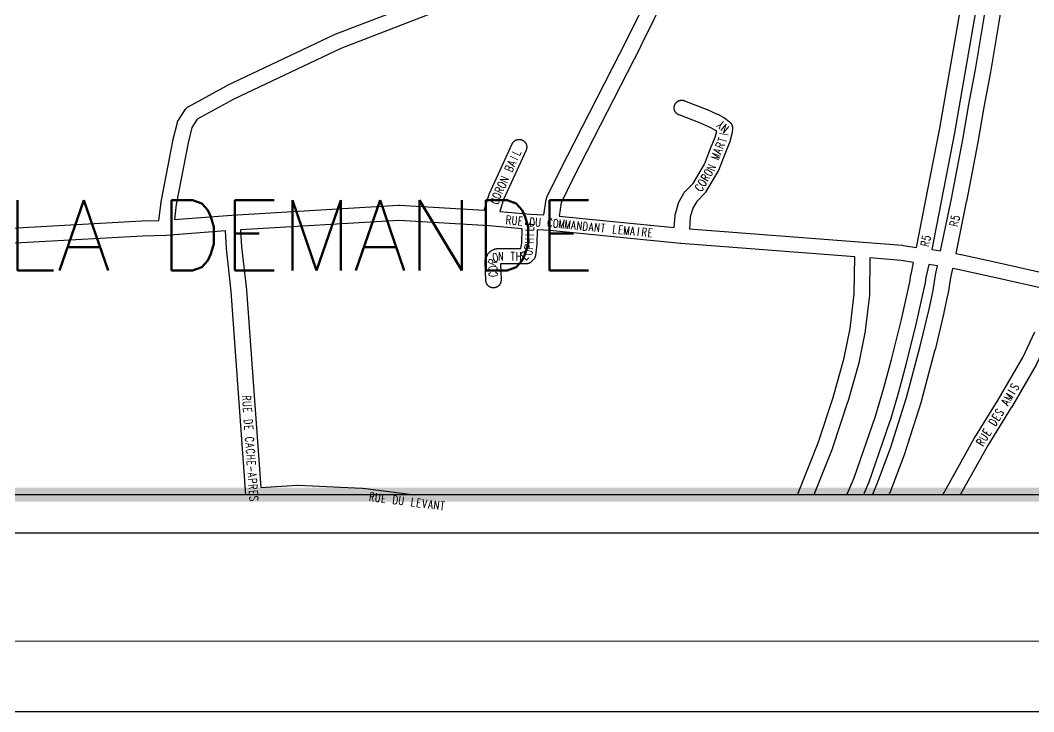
# Model space of a CAD drawing. Header units: millimetres. Extents: x 233857 to 235003, y 252930 to 253232.
# Drawn here: x 234687 to 234758.8, y 252930 to 252979 of the extents above; entities that cross this region are included whole.
import ezdxf
from ezdxf.enums import TextEntityAlignment as Align

# ---------------------------------------------------------------- set-up
doc = ezdxf.new("R2010")
doc.units = ezdxf.units.MM
doc.layers.get('0').update_dxf_attribs({"linetype": 'CONTINUOUS'})
doc.layers.add('1CARTOUCHE', color=7, linetype='CONTINUOUS')
doc.layers.add('IGN', color=253, linetype='CONTINUOUS')
doc.styles.add('BR11', font='ROMANS.shx', dxfattribs={"width": 0.7, "height": 6})
doc.styles.get("Standard").update_dxf_attribs({"font": 'romans.shx', "width": 0.85})

# ---------------------------------------------------------------- blocks, each defined once
blk = doc.blocks.new('*U46')
at = {"color": 0, "style": 'BR11', "width": 0.7}
for s, rotation, p in [('Y', 138.39708, (117547.22, 125469.47)), ('N', 138.39708, (117550.25, 125466.78)), ('T', 74.81918, (117548.45, 125458.6)), ('I', 80.48119, (117549.55, 125462.65)), ('A', 67.65808, (117545.26, 125450.83)), ('R', 67.65808, (117546.86, 125454.72)), ('M', 68.82761, (117543.74, 125446.91)), ('N', 68.89047, (117540.72, 125439.08)), ('R', 59.11336, (117536.42, 125431.86)), ('O', 59.3659, (117538.58, 125435.47)), ('C', 59.11336, (117532.11, 125424.65)), ('O', 59.11336, (117534.27, 125428.26))]:
    blk.add_text(s, height=6, rotation=rotation, dxfattribs=at).set_placement(p, align=Align.MIDDLE)
blk = doc.blocks.new('*U50')
at = {"color": 0, "style": 'BR11', "width": 0.7}
for s, rotation, p in [('L', 88.42505, (117411.93, 125395.53)), ('E', 88.42505, (117412.05, 125399.73)), ('H', 88.42505, (117411.7, 125387.13)), ('I', 88.42505, (117411.82, 125391.33)), ('O', 82.53403, (117410.81, 125378.79)), ('P', 85.23814, (117411.35, 125382.95)), ('R', 62.87412, (117385.69, 125371.79)), ('O', 12.24045, (117387.52, 125375.36)), ('E', 45.62213, (117408.3, 125376.22)), ('O', 92.38594, (117385.87, 125367.6)), ('C', 92.38594, (117386.04, 125363.4))]:
    blk.add_text(s, height=6, rotation=rotation, dxfattribs=at).set_placement(p, align=Align.MIDDLE)
for s, p in [('N', (117391.5, 125376.22)), ('T', (117399.9, 125376.22)), ('H', (117404.1, 125376.22))]:
    blk.add_text(s, height=6, dxfattribs=at).set_placement(p, align=Align.MIDDLE)
blk = doc.blocks.new('*U51')
at = {"color": 0, "style": 'BR11', "width": 0.7}
for s, rotation, p in [('I', 65.40667, (117400.89, 125445.87)), ('L', 65.40667, (117402.64, 125449.69)), ('B', 65.40667, (117397.39, 125438.23)), ('A', 65.40667, (117399.14, 125442.05)), ('N', 65.40667, (117393.9, 125430.6)), ('R', 65.40667, (117390.4, 125422.96)), ('O', 65.40667, (117392.15, 125426.78)), ('C', 71.67517, (117387.33, 125415.16)), ('O', 65.40667, (117388.65, 125419.14))]:
    blk.add_text(s, height=6, rotation=rotation, dxfattribs=at).set_placement(p, align=Align.MIDDLE)
blk = doc.blocks.new('*U63')
at = {"color": 0, "style": 'BR11', "width": 0.7}
for s, rotation, p in [('R', 274.12219, (117211.23, 125275.73)), ('U', 274.12219, (117211.53, 125271.54)), ('E', 274.12219, (117211.83, 125267.35)), ('D', 274.12219, (117212.43, 125258.97)), ('E', 274.12219, (117212.74, 125254.79)), ('C', 274.12219, (117213.34, 125246.41)), ('A', 274.12219, (117213.64, 125242.22)), ('C', 274.12219, (117213.94, 125238.03)), ('H', 274.12219, (117214.25, 125233.84)), ('E', 274.12219, (117214.55, 125229.65)), ('A', 274.12219, (117215.15, 125221.27)), ('-', 274.12219, (117214.85, 125225.46)), ('P', 274.12219, (117215.45, 125217.08)), ('R', 274.12219, (117215.76, 125212.89)), ('E', 274.53365, (117216.06, 125208.71)), ('S', 274.53365, (117216.39, 125204.52))]:
    blk.add_text(s, height=6, rotation=rotation, dxfattribs=at).set_placement(p, align=Align.MIDDLE)
blk = doc.blocks.new('*U145')
at = {"color": 0, "style": 'BR11', "width": 0.7}
for s, rotation, p in [('R', 354.85958, (117396.93, 125401.91)), ('U', 354.85958, (117401.12, 125401.53)), ('E', 354.85958, (117405.3, 125401.16)), ('D', 357.4256, (117413.67, 125400.47)), ('U', 357.4256, (117417.87, 125400.29)), ('C', 354.46488, (117426.26, 125399.91)), ('O', 354.29036, (117430.44, 125399.5)), ('M', 354.29036, (117434.62, 125399.09)), ('M', 354.29036, (117438.8, 125398.67)), ('A', 354.29036, (117442.98, 125398.25)), ('N', 354.29036, (117447.16, 125397.83)), ('D', 354.29036, (117451.33, 125397.41)), ('A', 354.29036, (117455.51, 125397)), ('N', 354.29036, (117459.69, 125396.58)), ('T', 354.29036, (117463.87, 125396.16)), ('L', 354.29036, (117472.23, 125395.33)), ('E', 354.29036, (117476.41, 125394.91)), ('M', 354.29036, (117480.59, 125394.49)), ('A', 354.29036, (117484.77, 125394.07)), ('I', 354.29036, (117488.95, 125393.65)), ('R', 354.29036, (117493.13, 125393.24)), ('E', 354.29036, (117497.31, 125392.82))]:
    blk.add_text(s, height=6, rotation=rotation, dxfattribs=at).set_placement(p, align=Align.MIDDLE)
blk = doc.blocks.new('*U149')
at = {"color": 0, "style": 'BR11', "width": 0.7}
for s, p in [('5', (117713.64, 125403.41)), ('R', (117712.8, 125399.3))]:
    blk.add_text(s, height=6, rotation=78.50904, dxfattribs=at).set_placement(p, align=Align.MIDDLE)
blk = doc.blocks.new('*U159')
at = {"color": 0, "style": 'BR11', "width": 0.7}
for s, p in [('5', (117693.1, 125389.15)), ('R', (117692.27, 125385.04))]:
    blk.add_text(s, height=6, rotation=78.56739, dxfattribs=at).set_placement(p, align=Align.MIDDLE)
blk = doc.blocks.new('*U167')
at = {"color": 0, "style": 'BR11', "width": 0.7}
for s, p in [('R', (117300.04, 125205.6)), ('U', (117304.21, 125205.07)), ('E', (117308.37, 125204.54)), ('D', (117316.71, 125203.49)), ('U', (117320.87, 125202.96)), ('L', (117329.21, 125201.9)), ('E', (117333.37, 125201.37)), ('V', (117337.54, 125200.84)), ('A', (117341.71, 125200.31)), ('N', (117345.87, 125199.79)), ('T', (117350.04, 125199.26))]:
    blk.add_text(s, height=6, rotation=352.76765, dxfattribs=at).set_placement(p, align=Align.MIDDLE)
blk = doc.blocks.new('*U171')
at = {"color": 0, "style": 'BR11', "width": 0.7}
for s, rotation, p in [('I', 59.76108, (117753.55, 125280.06)), ('S', 59.76108, (117755.67, 125283.69)), ('A', 59.76108, (117749.32, 125272.81)), ('M', 59.76108, (117751.44, 125276.43)), ('S', 58.08011, (117744.91, 125265.66)), ('D', 58.08011, (117740.47, 125258.53)), ('E', 58.08011, (117742.69, 125262.09)), ('E', 58.08011, (117736.03, 125251.4)), ('R', 58.58227, (117731.62, 125244.25)), ('U', 58.08011, (117733.81, 125247.83))]:
    blk.add_text(s, height=6, rotation=rotation, dxfattribs=at).set_placement(p, align=Align.MIDDLE)

msp = doc.modelspace()

# ---------------------------------------------------------------- linework, layer by layer
at = {"layer": '1CARTOUCHE'}
for points in [[(233857.381, 253226.958), (235003.067, 253226.958), (235003.067, 252929.958), (233857.381, 252929.958)], [(234792.813, 253221.412), (233867.082, 253221.412), (233867.082, 252935.158), (234792.813, 252934.958)], [(234590.103, 252942.639), (234783.089, 252942.639), (234783.089, 253204.893), (234590.103, 253204.893)]]:
    msp.add_lwpolyline(points, close=True, dxfattribs=at)
at = {"layer": '1CARTOUCHE', "const_width": 1}
msp.add_lwpolyline([(234592.797, 252945.332), (234780.396, 252945.332), (234780.396, 253202.2), (234592.797, 253202.2)], close=True, dxfattribs=at)
at = {"layer": 'IGN', "linetype": 'Continuous'}
msp.add_lwpolyline([(234592.797, 253202.2), (234780.396, 253202.2), (234780.396, 252945.332), (234592.797, 252945.332), (234592.797, 253202.2)], dxfattribs=at)
msp.add_lwpolyline([(234592.797, 253202.2), (234780.396, 253202.2), (234780.396, 252945.332), (234592.797, 252945.332), (234592.797, 253202.2)], dxfattribs=at)
at = {"layer": 'IGN'}
msp.add_lwpolyline([(234752.24, 252962.61), (234753, 252966.31), (234753.805, 252970.518), (234754.248, 252972.993), (234754.248, 252972.998), (234754.715, 252975.465), (234755.303, 252979.002), (234756.206, 252984.621), (234757.046, 252990.249), (234757.783, 252995.625), (234758.409, 253000.657), (234757.867, 253000.971), (234757.034, 252994.786), (234757.033, 252994.781), (234756.027, 252987.805), (234756.026, 252987.8), (234755.429, 252983.953), (234755.429, 252983.949), (234754.806, 252980.106), (234754.805, 252980.1), (234753.24, 252971.113), (234753.238, 252971.103), (234751.604, 252962.704)], close=True, dxfattribs=at)
for points in [[(234758.854, 252995.481), (234758.116, 252990.1), (234758.115, 252990.093), (234757.274, 252984.459), (234757.273, 252984.453), (234756.369, 252978.829), (234756.368, 252978.826), (234755.779, 252975.282), (234755.777, 252975.27), (234755.31, 252972.8), (234754.867, 252970.325), (234754.866, 252970.318), (234754.06, 252966.104), (234754.059, 252966.097), (234753.305, 252962.431), (234753.665, 252962.363), (234753.682, 252962.36), (234755.632, 252961.928), (234756.182, 252961.807), (234756.185, 252961.806), (234760.362, 252960.865)], [(234734.714, 252984.727), (234730.983, 252977.141), (234730.979, 252977.134), (234726.191, 252967.763), (234725.339, 252966.01), (234725.189, 252965.084), (234733.354, 252964.267), (234733.412, 252965.124), (234733.414, 252965.141), (234733.416, 252965.157), (234733.418, 252965.174), (234733.421, 252965.19), (234733.424, 252965.206), (234733.428, 252965.222), (234733.432, 252965.238), (234733.651, 252965.993), (234733.656, 252966.01), (234733.662, 252966.026), (234733.668, 252966.042), (234733.675, 252966.059), (234733.682, 252966.075), (234733.69, 252966.09), (234733.698, 252966.106), (234734.037, 252966.713), (234734.047, 252966.729), (234734.056, 252966.745), (234734.067, 252966.76), (234734.078, 252966.775), (234734.089, 252966.79), (234734.101, 252966.804), (234734.113, 252966.818), (234734.126, 252966.831), (234734.685, 252967.393), (234735.496, 252968.749), (234735.929, 252969.871), (234735.934, 252969.882), (234736.259, 252970.673), (234736.367, 252971.087), (234736.281, 252971.154), (234735.942, 252971.334), (234735.208, 252971.662), (234733.695, 252972.253), (234733.678, 252972.26), (234733.661, 252972.267), (234733.644, 252972.276), (234733.628, 252972.284), (234733.612, 252972.294), (234733.597, 252972.303), (234733.581, 252972.314), (234733.566, 252972.324), (234733.552, 252972.336), (234733.538, 252972.348), (234733.524, 252972.36), (234733.511, 252972.373), (234733.498, 252972.386), (234733.485, 252972.4), (234733.473, 252972.414), (234733.462, 252972.428), (234733.451, 252972.443), (234733.441, 252972.458), (234733.431, 252972.474), (234733.421, 252972.49), (234733.412, 252972.506), (234733.404, 252972.522), (234733.397, 252972.539), (234733.39, 252972.556), (234733.383, 252972.573), (234733.377, 252972.591), (234733.372, 252972.608), (234733.367, 252972.626), (234733.363, 252972.644), (234733.359, 252972.662), (234733.356, 252972.681), (234733.354, 252972.699), (234733.352, 252972.717), (234733.351, 252972.736), (234733.351, 252972.754), (234733.351, 252972.773), (234733.352, 252972.791), (234733.354, 252972.809), (234733.356, 252972.828), (234733.359, 252972.846), (234733.362, 252972.864), (234733.366, 252972.882), (234733.371, 252972.9), (234733.376, 252972.917), (234733.382, 252972.935), (234733.388, 252972.952), (234733.395, 252972.969), (234733.403, 252972.986), (234733.411, 252973.003), (234733.42, 252973.019), (234733.429, 252973.035), (234733.439, 252973.051), (234733.449, 252973.066), (234733.46, 252973.081), (234733.471, 252973.095), (234733.483, 252973.109), (234733.495, 252973.123), (234733.508, 252973.137), (234733.521, 252973.149), (234733.535, 252973.162), (234733.549, 252973.174), (234733.563, 252973.185), (234733.578, 252973.196), (234733.593, 252973.206), (234733.609, 252973.216), (234733.625, 252973.226), (234733.641, 252973.235), (234733.658, 252973.243), (234733.674, 252973.25), (234733.691, 252973.258), (234733.709, 252973.264), (234733.726, 252973.27), (234733.744, 252973.275), (234733.762, 252973.28), (234733.779, 252973.284), (234733.798, 252973.288), (234733.816, 252973.291), (234733.834, 252973.293), (234733.852, 252973.295), (234733.871, 252973.296), (234733.889, 252973.296), (234733.908, 252973.296), (234733.926, 252973.295), (234733.945, 252973.293), (234733.963, 252973.291), (234733.981, 252973.288), (234733.999, 252973.285), (234734.017, 252973.281), (234734.035, 252973.276), (234734.053, 252973.271), (234734.07, 252973.265), (234734.088, 252973.259), (234735.612, 252972.664), (234735.624, 252972.659), (234735.636, 252972.654), (234736.4, 252972.313), (234736.411, 252972.308), (234736.422, 252972.302), (234736.433, 252972.296), (234736.829, 252972.085), (234736.845, 252972.077), (234736.86, 252972.067), (234736.875, 252972.058), (234736.89, 252972.047), (234736.905, 252972.037), (234737.273, 252971.752), (234737.288, 252971.741), (234737.302, 252971.729), (234737.315, 252971.716), (234737.328, 252971.703), (234737.341, 252971.69), (234737.353, 252971.676), (234737.365, 252971.662), (234737.376, 252971.648), (234737.387, 252971.633), (234737.397, 252971.618), (234737.407, 252971.602), (234737.416, 252971.586), (234737.424, 252971.57), (234737.433, 252971.553), (234737.44, 252971.536), (234737.447, 252971.52), (234737.453, 252971.502), (234737.459, 252971.485), (234737.464, 252971.467), (234737.469, 252971.449), (234737.473, 252971.431), (234737.476, 252971.413), (234737.479, 252971.395), (234737.481, 252971.377), (234737.482, 252971.359), (234737.483, 252971.34), (234737.483, 252971.322), (234737.483, 252971.304), (234737.482, 252971.285), (234737.48, 252971.267), (234737.45, 252970.983), (234737.448, 252970.968), (234737.445, 252970.952), (234737.443, 252970.936), (234737.439, 252970.92), (234737.436, 252970.905), (234737.295, 252970.366), (234737.29, 252970.348), (234737.285, 252970.331), (234737.278, 252970.314), (234737.272, 252970.297), (234736.935, 252969.477), (234736.487, 252968.317), (234736.48, 252968.3), (234736.473, 252968.283), (234736.464, 252968.266), (234736.456, 252968.25), (234736.447, 252968.234), (234735.578, 252966.782), (234735.569, 252966.768), (234735.56, 252966.754), (234735.551, 252966.741), (234735.541, 252966.728), (234735.53, 252966.715), (234735.52, 252966.702), (234735.509, 252966.69), (234735.497, 252966.678), (234734.944, 252966.122), (234734.671, 252965.633), (234734.486, 252964.993), (234734.43, 252964.172), (234746.736, 252963.238), (234746.739, 252963.238), (234749.538, 252963.009), (234749.556, 252963.007), (234749.574, 252963.005), (234750.535, 252962.862), (234752.176, 252971.304), (234753.741, 252980.282)], [(234717.494, 252979.959), (234709.713, 252976.968), (234702.126, 252973.369), (234699.543, 252971.948), (234699.16, 252971.369), (234698.889, 252970.282), (234698.047, 252965.908), (234697.917, 252964.835), (234701.994, 252965.154), (234702.004, 252965.155), (234713.805, 252965.855), (234713.821, 252965.856), (234713.838, 252965.856), (234713.854, 252965.856), (234713.87, 252965.855), (234719.89, 252965.489), (234720.231, 252966.614), (234720.237, 252966.631), (234720.243, 252966.648), (234720.25, 252966.665), (234720.257, 252966.681), (234721.867, 252970.199), (234721.875, 252970.216), (234721.884, 252970.232), (234721.893, 252970.248), (234721.902, 252970.264), (234721.913, 252970.28), (234721.923, 252970.295), (234721.934, 252970.309), (234721.946, 252970.324), (234721.958, 252970.337), (234721.971, 252970.351), (234721.984, 252970.364), (234721.998, 252970.376), (234722.011, 252970.388), (234722.026, 252970.4), (234722.04, 252970.411), (234722.055, 252970.422), (234722.071, 252970.432), (234722.087, 252970.441), (234722.103, 252970.45), (234722.119, 252970.459), (234722.136, 252970.467), (234722.153, 252970.474), (234722.17, 252970.481), (234722.187, 252970.487), (234722.205, 252970.492), (234722.223, 252970.497), (234722.241, 252970.502), (234722.259, 252970.505), (234722.277, 252970.508), (234722.295, 252970.511), (234722.313, 252970.513), (234722.332, 252970.514), (234722.35, 252970.515), (234722.369, 252970.515), (234722.387, 252970.514), (234722.406, 252970.513), (234722.424, 252970.511), (234722.442, 252970.508), (234722.46, 252970.505), (234722.479, 252970.501), (234722.496, 252970.497), (234722.514, 252970.492), (234722.532, 252970.486), (234722.549, 252970.48), (234722.566, 252970.473), (234722.583, 252970.466), (234722.6, 252970.458), (234722.616, 252970.449), (234722.632, 252970.44), (234722.648, 252970.43), (234722.663, 252970.42), (234722.678, 252970.41), (234722.693, 252970.398), (234722.707, 252970.387), (234722.721, 252970.375), (234722.734, 252970.362), (234722.747, 252970.349), (234722.76, 252970.335), (234722.772, 252970.321), (234722.784, 252970.307), (234722.795, 252970.293), (234722.805, 252970.277), (234722.816, 252970.262), (234722.825, 252970.246), (234722.834, 252970.23), (234722.843, 252970.214), (234722.85, 252970.197), (234722.858, 252970.18), (234722.864, 252970.163), (234722.871, 252970.146), (234722.876, 252970.128), (234722.881, 252970.11), (234722.885, 252970.092), (234722.889, 252970.074), (234722.892, 252970.056), (234722.895, 252970.038), (234722.897, 252970.019), (234722.898, 252970.001), (234722.898, 252969.983), (234722.898, 252969.964), (234722.897, 252969.946), (234722.896, 252969.927), (234722.894, 252969.909), (234722.892, 252969.891), (234722.889, 252969.872), (234722.885, 252969.854), (234722.88, 252969.837), (234722.875, 252969.819), (234722.87, 252969.801), (234722.864, 252969.784), (234722.857, 252969.767), (234722.849, 252969.75), (234721.254, 252966.265), (234720.992, 252965.402), (234723.159, 252965.207), (234724.108, 252965.165), (234724.285, 252966.261), (234724.288, 252966.278), (234724.292, 252966.295), (234724.296, 252966.312), (234724.301, 252966.329), (234724.306, 252966.346), (234724.312, 252966.362), (234724.319, 252966.379), (234724.325, 252966.395), (234724.333, 252966.411), (234725.223, 252968.24), (234725.227, 252968.249), (234730.015, 252977.621), (234733.342, 252984.384)], [(234674.97, 252963.596), (234695.618, 252964.741), (234695.634, 252964.742), (234696.821, 252964.773), (234696.977, 252966.057), (234696.978, 252966.069), (234696.98, 252966.082), (234696.983, 252966.094), (234697.831, 252970.5), (234697.834, 252970.514), (234697.837, 252970.528), (234698.134, 252971.72), (234698.139, 252971.738), (234698.144, 252971.755), (234698.15, 252971.773), (234698.157, 252971.79), (234698.164, 252971.807), (234698.172, 252971.823), (234698.18, 252971.84), (234698.189, 252971.856), (234698.198, 252971.872), (234698.208, 252971.887), (234698.716, 252972.655), (234698.726, 252972.669), (234698.736, 252972.683), (234698.747, 252972.697), (234698.758, 252972.71), (234698.769, 252972.723), (234698.781, 252972.736), (234698.794, 252972.748), (234698.806, 252972.76), (234698.82, 252972.771), (234698.833, 252972.782), (234698.847, 252972.792), (234698.861, 252972.802), (234698.876, 252972.812), (234698.891, 252972.821), (234698.906, 252972.83), (234701.62, 252974.323), (234701.634, 252974.33), (234701.649, 252974.337), (234709.268, 252977.952), (234709.281, 252977.958), (234709.293, 252977.963), (234709.306, 252977.968), (234717.118, 252980.972)], [(234742.091, 252945.332), (234743.561, 252949.011), (234744.612, 252952.222), (234745.409, 252955.028), (234745.824, 252957.117), (234746.114, 252959.582), (234746.148, 252962.2), (234733.814, 252963.136), (234733.801, 252963.137), (234724.526, 252964.065), (234723.647, 252964.104), (234723.62, 252963.119), (234723.619, 252963.1), (234723.618, 252963.082), (234723.615, 252963.064), (234723.514, 252962.289), (234723.511, 252962.271), (234723.508, 252962.252), (234723.504, 252962.235), (234723.499, 252962.217), (234723.494, 252962.199), (234723.489, 252962.182), (234723.482, 252962.165), (234723.475, 252962.147), (234723.468, 252962.131), (234723.46, 252962.114), (234723.451, 252962.098), (234723.442, 252962.082), (234723.432, 252962.066), (234723.422, 252962.051), (234723.412, 252962.036), (234723.4, 252962.022), (234723.389, 252962.008), (234723.376, 252961.994), (234723.364, 252961.98), (234723.243, 252961.857), (234723.23, 252961.845), (234723.217, 252961.832), (234723.203, 252961.821), (234723.189, 252961.81), (234723.175, 252961.799), (234723.16, 252961.789), (234723.145, 252961.779), (234723.13, 252961.77), (234723.115, 252961.761), (234723.099, 252961.752), (234723.083, 252961.745), (234723.066, 252961.738), (234723.05, 252961.731), (234723.033, 252961.725), (234723.016, 252961.719), (234722.999, 252961.714), (234722.981, 252961.71), (234722.964, 252961.706), (234722.946, 252961.703), (234722.929, 252961.7), (234722.911, 252961.698), (234722.893, 252961.697), (234722.875, 252961.696), (234722.857, 252961.696), (234721.029, 252961.696), (234721.077, 252960.556), (234721.077, 252960.538), (234721.077, 252960.52), (234721.076, 252960.501), (234721.075, 252960.483), (234721.073, 252960.464), (234721.07, 252960.446), (234721.067, 252960.428), (234721.063, 252960.41), (234721.058, 252960.392), (234721.053, 252960.374), (234721.047, 252960.357), (234721.041, 252960.34), (234721.034, 252960.322), (234721.027, 252960.306), (234721.019, 252960.289), (234721.01, 252960.273), (234721.001, 252960.257), (234720.991, 252960.241), (234720.981, 252960.226), (234720.97, 252960.211), (234720.959, 252960.196), (234720.947, 252960.182), (234720.935, 252960.168), (234720.922, 252960.155), (234720.909, 252960.142), (234720.895, 252960.13), (234720.881, 252960.118), (234720.867, 252960.106), (234720.852, 252960.095), (234720.837, 252960.085), (234720.821, 252960.075), (234720.805, 252960.065), (234720.789, 252960.056), (234720.773, 252960.048), (234720.756, 252960.04), (234720.739, 252960.033), (234720.722, 252960.026), (234720.704, 252960.02), (234720.687, 252960.015), (234720.669, 252960.01), (234720.651, 252960.006), (234720.633, 252960.003), (234720.615, 252960), (234720.596, 252959.997), (234720.578, 252959.995), (234720.56, 252959.994), (234720.541, 252959.994), (234720.523, 252959.994), (234720.504, 252959.995), (234720.486, 252959.996), (234720.468, 252959.998), (234720.449, 252960.001), (234720.431, 252960.004), (234720.413, 252960.008), (234720.395, 252960.013), (234720.378, 252960.018), (234720.36, 252960.024), (234720.343, 252960.03), (234720.326, 252960.037), (234720.309, 252960.045), (234720.292, 252960.053), (234720.276, 252960.061), (234720.26, 252960.071), (234720.244, 252960.08), (234720.229, 252960.09), (234720.214, 252960.101), (234720.199, 252960.112), (234720.185, 252960.124), (234720.172, 252960.137), (234720.158, 252960.149), (234720.145, 252960.162), (234720.133, 252960.176), (234720.121, 252960.19), (234720.109, 252960.204), (234720.098, 252960.219), (234720.088, 252960.234), (234720.078, 252960.25), (234720.069, 252960.266), (234720.06, 252960.282), (234720.051, 252960.298), (234720.043, 252960.315), (234720.036, 252960.332), (234720.03, 252960.349), (234720.024, 252960.367), (234720.018, 252960.384), (234720.014, 252960.402), (234720.009, 252960.42), (234720.006, 252960.438), (234720.003, 252960.456), (234720, 252960.475), (234719.999, 252960.493), (234719.998, 252960.511), (234719.943, 252961.824), (234719.943, 252961.842), (234719.943, 252961.86), (234719.943, 252961.878), (234719.945, 252961.896), (234719.947, 252961.914), (234719.949, 252961.932), (234719.952, 252961.949), (234719.956, 252961.967), (234719.96, 252961.985), (234719.965, 252962.002), (234719.971, 252962.019), (234719.977, 252962.036), (234719.983, 252962.053), (234719.991, 252962.069), (234720.112, 252962.337), (234720.119, 252962.353), (234720.128, 252962.369), (234720.136, 252962.385), (234720.146, 252962.4), (234720.156, 252962.415), (234720.166, 252962.43), (234720.177, 252962.445), (234720.188, 252962.459), (234720.2, 252962.472), (234720.212, 252962.486), (234720.225, 252962.499), (234720.238, 252962.511), (234720.251, 252962.523), (234720.265, 252962.535), (234720.279, 252962.546), (234720.294, 252962.556), (234720.309, 252962.566), (234720.324, 252962.576), (234720.34, 252962.585), (234720.558, 252962.707), (234720.574, 252962.716), (234720.591, 252962.724), (234720.607, 252962.731), (234720.624, 252962.738), (234720.642, 252962.745), (234720.659, 252962.75), (234720.677, 252962.756), (234720.694, 252962.76), (234720.712, 252962.764), (234720.73, 252962.768), (234720.748, 252962.771), (234720.767, 252962.773), (234720.785, 252962.774), (234720.803, 252962.775), (234720.821, 252962.775), (234722.489, 252962.775), (234722.541, 252963.176), (234722.569, 252964.176), (234720.242, 252964.385), (234713.837, 252964.775), (234702.61, 252964.109), (234702.688, 252962.903), (234703.027, 252959.846), (234703.028, 252959.836), (234703.029, 252959.825), (234704.037, 252945.836)], [(234701.533, 252964.035), (234697.343, 252963.707), (234697.329, 252963.706), (234697.315, 252963.705), (234695.67, 252963.662), (234675.037, 252962.518)], [(234702.991, 252945.332), (234701.952, 252959.737), (234701.613, 252962.796), (234701.612, 252962.809), (234701.611, 252962.821), (234701.533, 252964.035)], [(234745.594, 252945.332), (234746.112, 252946.53), (234747.619, 252950.896), (234748.21, 252952.899), (234748.757, 252954.92), (234749.454, 252957.762), (234750.049, 252960.396), (234750.135, 252960.924), (234750.137, 252960.937), (234750.139, 252960.949), (234750.319, 252961.802), (234749.432, 252961.934), (234747.227, 252962.114), (234747.193, 252959.539), (234747.193, 252959.525), (234747.192, 252959.511), (234747.191, 252959.497), (234747.19, 252959.483), (234746.894, 252956.969), (234746.892, 252956.955), (234746.89, 252956.941), (234746.887, 252956.927), (234746.464, 252954.797), (234746.461, 252954.782), (234746.457, 252954.768), (234746.454, 252954.754), (234745.648, 252951.917), (234745.645, 252951.907), (234745.642, 252951.896), (234744.582, 252948.659), (234744.577, 252948.643), (234744.571, 252948.627), (234743.254, 252945.332)], [(234747.401, 252945.332), (234747.708, 252946.055), (234748.686, 252948.641), (234749.817, 252952.226), (234750.792, 252955.865), (234751.416, 252958.476), (234751.674, 252959.7), (234751.879, 252960.896), (234751.881, 252960.907), (234751.883, 252960.917), (234752.018, 252961.551), (234751.39, 252961.644), (234751.199, 252960.739), (234751.112, 252960.207), (234751.109, 252960.191), (234751.106, 252960.174), (234750.507, 252957.52), (234750.505, 252957.51), (234749.805, 252954.656), (234749.801, 252954.644), (234749.251, 252952.611), (234749.248, 252952.599), (234748.651, 252950.579), (234748.648, 252950.567), (234748.644, 252950.556), (234747.126, 252946.158), (234747.122, 252946.145), (234747.117, 252946.133), (234747.112, 252946.12), (234746.771, 252945.332)], [(234759.934, 252959.854), (234755.949, 252960.752), (234755.399, 252960.873), (234755.398, 252960.873), (234753.457, 252961.303), (234753.084, 252961.374), (234752.942, 252960.703), (234752.737, 252959.507), (234752.735, 252959.497), (234752.733, 252959.487), (234752.471, 252958.246), (234752.468, 252958.232), (234751.841, 252955.607), (234751.837, 252955.593), (234750.857, 252951.936), (234750.854, 252951.924), (234750.85, 252951.913), (234749.711, 252948.302), (234749.707, 252948.288), (234749.702, 252948.273), (234748.714, 252945.663), (234748.71, 252945.653), (234748.706, 252945.643), (234748.575, 252945.332)], [(234780.396, 252954.487), (234774.196, 252956.395), (234760.991, 252959.608), (234759.926, 252956.509), (234759.92, 252956.492), (234759.913, 252956.475), (234759.905, 252956.458), (234759.037, 252954.583), (234759.03, 252954.568), (234759.022, 252954.553), (234759.014, 252954.539), (234757.254, 252951.519), (234757.245, 252951.505), (234755.58, 252948.831), (234753.626, 252945.332)], [(234752.389, 252945.332), (234754.643, 252949.369), (234754.65, 252949.38), (234754.656, 252949.391), (234756.325, 252952.07), (234758.068, 252955.06), (234758.914, 252956.886)], [(234704.037, 252945.836), (234706.639, 252946.013), (234706.654, 252946.014), (234706.67, 252946.015), (234706.685, 252946.015), (234706.7, 252946.014), (234711.236, 252945.803), (234711.251, 252945.802), (234711.265, 252945.801), (234711.279, 252945.799), (234714.96, 252945.332)]]:
    msp.add_lwpolyline(points, dxfattribs=at)

# ---------------------------------------------------------------- block references
at = {"layer": 'IGN', "xscale": 0.1, "yscale": 0.1, "zscale": 0.1}
for name in ['*U46', '*U51', '*U145', '*U149', '*U50', '*U159', '*U171', '*U63', '*U167']:
    msp.add_blockref(name, (222981.915, 240424.614), dxfattribs=at)

# ---------------------------------------------------------------- texts
at = {"layer": '1CARTOUCHE'}
msp.add_text('SITUATION DE LA DEMANDE', height=5, dxfattribs=at).set_placement((234637.93, 252961.22))

doc.saveas('drawing.dxf')
